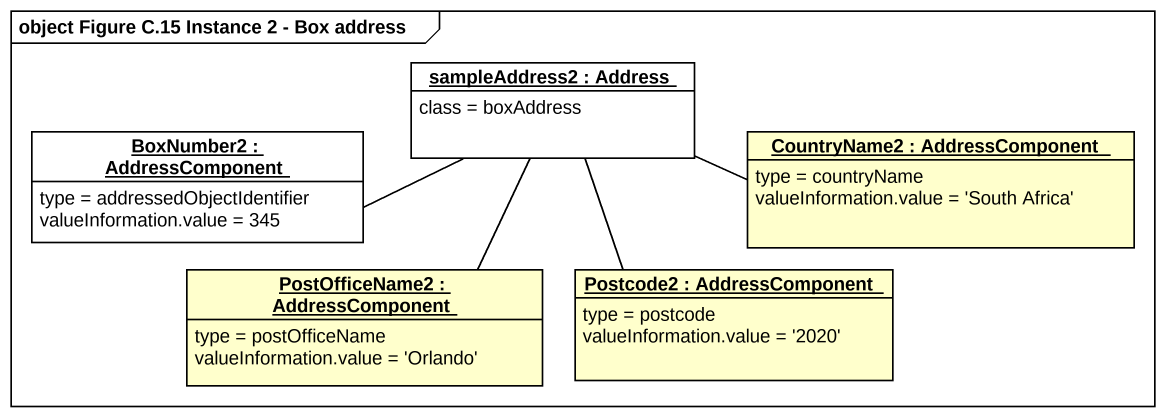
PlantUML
@startuml
mainframe object Figure C.15 Instance 2 - Box address
hide circle
hide empty members
object "sampleAddress2 : Address" as sampleAddress2 #FFFFFF {
  class = boxAddress
}
object "BoxNumber2 : AddressComponent" as BoxNumber2 #FFFFFF {
  type = addressedObjectIdentifier
  valueInformation.value = 345
}
object "CountryName2 : AddressComponent" as CountryName2 {
  type = countryName
  valueInformation.value = 'South Africa'
}
object "PostOfficeName2 : AddressComponent" as PostOfficeName2 {
  type = postOfficeName
  valueInformation.value = 'Orlando'
}
object "Postcode2 : AddressComponent" as Postcode2 {
  type = postcode
  valueInformation.value = '2020'
}
BoxNumber2 -right- sampleAddress2
CountryName2 -left- sampleAddress2
PostOfficeName2 -up- sampleAddress2
Postcode2 -up- sampleAddress2
@enduml
